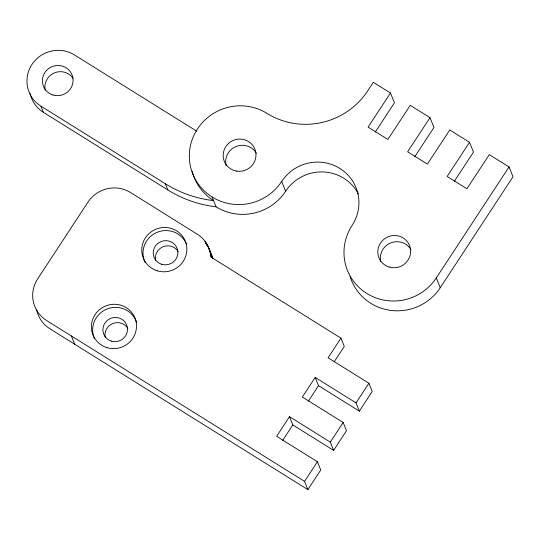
<?xml version="1.0" encoding="UTF-8"?>
<svg xmlns="http://www.w3.org/2000/svg" width="540" height="540" viewBox="0 0 540 540"><rect width="100%" height="100%" fill="white"/><g stroke="black" fill="none" stroke-linecap="round" stroke-linejoin="round"><path stroke-width="0.81" d="M358.317 193.907A42.174 41.175 -21.9 0 0 285.613 191.261A50.402 49.208 -21.9 0 1 216.101 206.827L212.159 197.012A50.402 49.208 -21.9 0 1 197.471 128.939A50.402 49.208 -21.9 0 1 266.983 113.373A73.035 71.3 -21.9 0 0 367.713 90.821L373.309 82.289L390.488 93.002L368.111 127.136L387.869 139.462L410.252 105.327L430.009 117.646L433.958 127.46L414.774 156.722M375.253 132.077L394.436 102.816L390.488 93.002M430.009 117.646L407.632 151.787L427.39 164.106L449.773 129.971L469.53 142.297L473.479 152.105L454.295 181.366M307.881 489.645L304.56 481.383L46.656 320.551A30.861 30.125 -21.9 0 1 37.665 278.876L88.02 202.068A30.861 30.125 -21.9 0 1 130.579 192.537L198.774 235.157C205.794 240.219 210.256 248.447 210.904 257.053L340.956 338.155L328.091 357.784L368.901 383.238L372.222 391.5L359.357 411.129L356.029 402.867L315.218 377.413L302.353 397.042L343.163 422.496L346.484 430.758L333.619 450.387L330.298 442.125L289.487 416.671L276.615 436.3L317.425 461.754L320.747 470.016L307.881 489.645L49.977 328.82A30.861 30.125 -21.9 0 1 36.673 309.953M469.53 142.297L447.154 176.431L466.918 188.757L489.294 154.616L509.058 166.941L513 176.749L440.269 287.699A50.402 49.208 -21.9 0 1 390.974 310.426A50.402 49.208 -21.9 0 1 350.021 276.338M282.697 440.357L292.808 424.933L289.487 416.671M308.435 401.099L318.539 385.675L315.218 377.413M334.166 361.84L344.277 346.417L340.956 338.155M212.159 197.012A50.402 49.208 -21.9 0 0 281.671 181.447A42.174 41.175 -21.9 0 1 339.836 168.419A42.174 41.175 -21.9 0 1 352.12 225.382A50.402 49.208 -21.9 0 0 366.808 293.456A50.402 49.208 -21.9 0 0 436.32 277.891L509.058 166.941M304.56 481.383L317.425 461.754M330.298 442.125L343.163 422.496M356.029 402.867L368.901 383.238M196.776 131.22L74.5 54.965A30.861 30.125 -21.9 0 0 31.941 64.49A30.861 30.125 -21.9 0 0 40.932 106.171L43.423 112.367L167.846 189.959A117.922 115.121 -21.9 0 0 216.101 206.827M40.932 106.171L165.355 183.762A117.922 115.128 -21.9 0 0 213.611 200.624A50.402 49.208 -21.9 0 1 192.233 171.383M318.539 385.675L359.357 411.129M292.808 424.933L333.619 450.387M211.025 253.922L212.935 258.653M436.32 277.891L440.269 287.699M281.671 181.447L285.613 191.261M208.352 246.969L212.49 257.263M207.38 245.005L212.855 258.599M210.344 253.22L212.463 258.478M206.267 243.115L207.475 246.119M205.565 242.102L206.773 245.106M205.018 241.313L205.922 243.567M210.695 255.38L211.606 257.634M165.355 183.762L167.846 189.959M71.395 335.981L74.716 344.243M45.184 90.126A15.404 15.039 -21.9 0 1 54.351 72.913A15.404 15.039 -21.9 0 1 73.089 78.354M43.423 112.367A30.861 30.125 -21.9 0 1 30.112 93.501M226.152 165.584A16.457 16.065 -21.9 0 1 236.014 146.502A16.457 16.065 -21.9 0 1 256.392 153.306M380.666 261.428A16.457 16.065 -21.9 0 1 390.859 242.872A16.457 16.065 -21.9 0 1 410.933 249.561M155.594 260.597A12.346 12.049 -21.9 0 1 178.214 251.566M105.239 337.406A12.346 12.049 -21.9 0 1 127.859 328.374M94.385 338.425A22.633 22.093 -21.9 0 1 107.298 308.914A22.633 22.093 -21.9 0 1 136.607 322.218M145.078 262.373A22.633 22.093 -21.9 0 1 156.863 232.423A22.633 22.093 -21.9 0 1 186.678 244.627M389.138 267.043A16.457 16.065 -21.9 0 0 410.272 248.042A16.457 16.065 -21.9 0 0 383.258 239.821A16.457 16.065 -21.9 0 0 389.138 267.043M52.954 94.986A15.404 15.039 -21.9 0 0 72.731 77.2A15.404 15.039 -21.9 0 0 47.459 69.512A15.404 15.039 -21.9 0 0 52.954 94.986M236.756 171.119A16.457 16.065 -21.9 0 0 254.975 149.398A16.457 16.065 -21.9 0 0 226.982 145.064A16.457 16.065 -21.9 0 0 236.756 171.119M161.737 264.296A12.346 12.049 -21.9 0 0 177.593 250.04A12.346 12.049 -21.9 0 0 157.336 243.878A12.346 12.049 -21.9 0 0 161.737 264.296M111.382 341.105A12.346 12.049 -21.9 0 0 127.238 326.855A12.346 12.049 -21.9 0 0 106.981 320.686A12.346 12.049 -21.9 0 0 111.382 341.105M106.961 347.639A22.633 22.093 -21.9 0 0 136.026 321.509A22.633 22.093 -21.9 0 0 98.881 310.203A22.633 22.093 -21.9 0 0 106.961 347.639M157.309 270.824A22.633 22.093 -21.9 0 0 186.374 244.701A22.633 22.093 -21.9 0 0 149.236 233.395A22.633 22.093 -21.9 0 0 157.309 270.824"/></g></svg>
